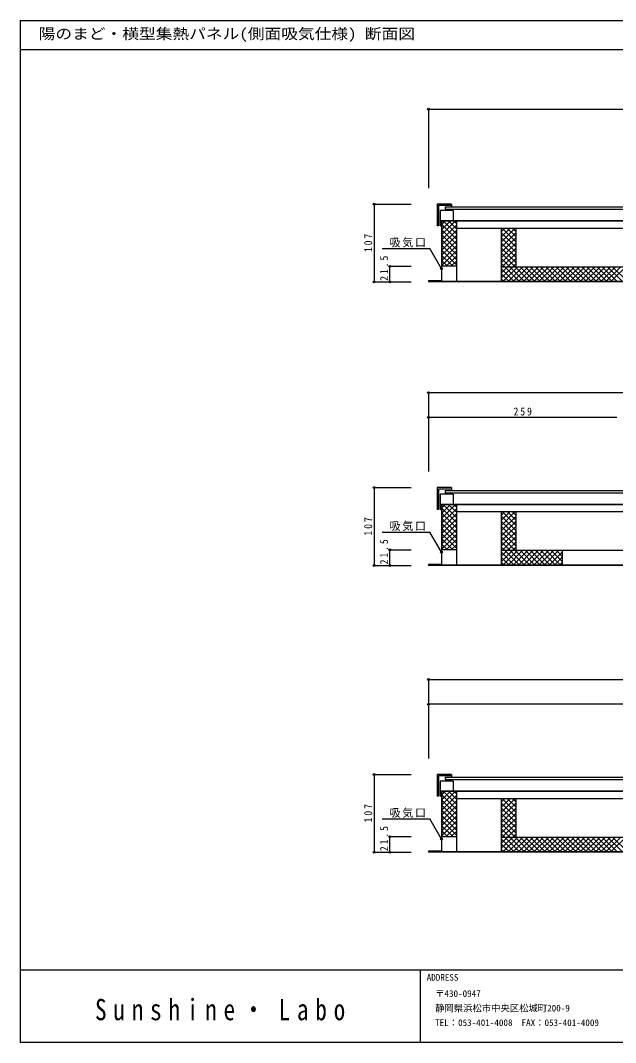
# Model space of a CAD drawing. Units: millimetres at full size, sheet at 1:5; details may follow other scales. Extents: x -2118 to 2002, y -472 to 933.
# Drawn here: x -18 to 800, y -472 to 933 of the extents above; entities that cross this region are included whole.
import ezdxf
from ezdxf.enums import TextEntityAlignment as Align

# ---------------------------------------------------------------- set-up
doc = ezdxf.new("R2010")
doc.units = ezdxf.units.MM
doc.header["$LTSCALE"] = 5
doc.header["$PDMODE"] = 32
doc.header["$PDSIZE"] = 2.5
for name, color, linetype in [('0-1', 5, 'Continuous'), ('0-2', 4, 'Continuous'), ('F-0', 7, 'Continuous')]:
    doc.layers.add(name, color=color, linetype=linetype)
doc.styles.add('ＭＳ ゴシック', font='')
doc.styles.add('ＭＳ 明朝', font='')
doc.styles.get('ＭＳ ゴシック').set_extended_font_data('MS Gothic')
doc.styles.get('ＭＳ 明朝').set_extended_font_data('MS Mincho')

msp = doc.modelspace()

# ---------------------------------------------------------------- linework, layer by layer
at = {"layer": '0-1', "color": 4}
for p, q in [((560.658, 592.209), (544.635, 619.961)), ((560.658, 202.489), (544.635, 230.241)), ((560.658, -191.785), (544.635, -164.033))]:
    msp.add_line(p, q, dxfattribs=at)
at = {"layer": '0-1'}
for p in [(560.658, 592.209), (560.658, 202.489), (560.658, -191.785)]:
    msp.add_point(p, dxfattribs=at)
at = {"layer": '0-2'}
for p, q in [((542.66, 811.538), (1450.66, 811.538)), ((542.66, 811.538), (542.66, 703.025)), ((468.052, 680.984), (468.052, 573.984)), ((468.052, 680.984), (519.032, 680.984)), ((561.16, 639.002), (579.642, 657.484)), ((561.16, 646.073), (572.571, 657.484)), ((561.16, 653.144), (565.5, 657.484)), ((581.16, 632.906), (561.16, 652.906)), ((561.16, 631.931), (581.16, 651.931)), ((581.16, 639.977), (563.652, 657.484)), ((581.16, 647.048), (570.723, 657.484)), ((581.16, 654.119), (577.794, 657.484)), ((642.66, 628.578), (661.566, 647.484)), ((642.66, 635.649), (654.495, 647.484)), ((642.66, 642.72), (647.424, 647.484)), ((662.66, 629.187), (644.363, 647.484)), ((662.66, 636.259), (651.434, 647.484)), ((662.66, 643.33), (658.505, 647.484)), ((581.16, 625.835), (561.16, 645.835)), ((561.16, 624.86), (581.16, 644.86)), ((581.16, 618.764), (561.16, 638.764)), ((561.16, 617.789), (581.16, 637.789)), ((662.66, 622.116), (642.66, 642.116)), ((642.66, 621.507), (662.66, 641.507)), ((662.66, 615.045), (642.66, 635.045)), ((642.66, 614.436), (662.66, 634.436)), ((478.931, 619.961), (544.635, 619.961)), ((581.16, 611.693), (561.16, 631.693)), ((561.16, 610.718), (581.16, 630.718)), ((581.16, 604.621), (561.16, 624.621)), ((561.16, 603.646), (581.16, 623.646)), ((662.66, 607.974), (642.66, 627.974)), ((642.66, 607.365), (662.66, 627.365)), ((662.66, 600.903), (642.66, 620.903)), ((642.66, 600.294), (662.66, 620.294)), ((581.16, 597.55), (561.16, 617.55)), ((561.16, 596.575), (581.16, 616.575)), ((576.155, 595.484), (561.16, 610.479)), ((567.139, 595.484), (581.16, 609.504)), ((682.008, 574.484), (642.66, 613.832)), ((642.66, 593.223), (662.66, 613.223)), ((674.937, 574.484), (642.66, 606.761)), ((642.66, 586.152), (662.66, 606.152)), ((489.766, 573.984), (489.766, 595.484)), ((489.766, 595.484), (519.032, 595.484)), ((560.66, 595.484), (560.66, 575.484)), ((569.084, 595.484), (561.16, 603.408)), ((562.013, 595.484), (561.16, 596.337)), ((574.21, 595.484), (581.16, 602.433)), ((581.16, 595.484), (581.16, 574.484)), ((667.865, 574.484), (642.66, 599.69)), ((642.66, 579.08), (662.66, 599.08)), ((660.794, 574.484), (642.66, 592.619)), ((645.134, 574.484), (665.134, 594.484)), ((652.205, 574.484), (672.205, 594.484)), ((659.276, 574.484), (679.276, 594.484)), ((666.347, 574.484), (686.347, 594.484)), ((689.079, 574.484), (669.079, 594.484)), ((673.418, 574.484), (693.418, 594.484)), ((696.15, 574.484), (676.15, 594.484)), ((680.49, 574.484), (700.49, 594.484)), ((703.221, 574.484), (683.221, 594.484)), ((687.561, 574.484), (707.561, 594.484)), ((710.292, 574.484), (690.292, 594.484)), ((694.632, 574.484), (714.632, 594.484)), ((717.363, 574.484), (697.363, 594.484)), ((701.703, 574.484), (721.703, 594.484)), ((724.434, 574.484), (704.434, 594.484)), ((708.774, 574.484), (728.774, 594.484)), ((731.505, 574.484), (711.505, 594.484)), ((715.845, 574.484), (735.845, 594.484)), ((738.576, 574.484), (718.576, 594.484)), ((722.916, 574.484), (742.916, 594.484)), ((745.647, 574.484), (725.647, 594.484)), ((729.987, 574.484), (749.987, 594.484)), ((752.718, 574.484), (732.718, 594.484)), ((737.058, 574.484), (757.058, 594.484)), ((759.789, 574.484), (739.789, 594.484)), ((744.129, 574.484), (764.129, 594.484)), ((766.86, 574.484), (746.86, 594.484)), ((751.2, 574.484), (771.2, 594.484)), ((773.931, 574.484), (753.931, 594.484)), ((758.271, 574.484), (778.271, 594.484)), ((781.003, 574.484), (761.003, 594.484)), ((765.342, 574.484), (785.342, 594.484)), ((788.074, 574.484), (768.074, 594.484)), ((772.413, 574.484), (792.413, 594.484)), ((795.145, 574.484), (775.145, 594.484)), ((779.484, 574.484), (799.484, 594.484)), ((802.216, 574.484), (782.216, 594.484)), ((786.556, 574.484), (806.556, 594.484)), ((809.287, 574.484), (789.287, 594.484)), ((793.627, 574.484), (813.627, 594.484)), ((816.358, 574.484), (796.358, 594.484)), ((653.723, 574.484), (642.66, 585.548)), ((646.652, 574.484), (642.66, 578.477)), ((468.052, 573.984), (519.032, 573.984)), ((489.766, 573.984), (519.032, 573.984)), ((542.66, 421.818), (1450.66, 421.818)), ((542.66, 421.818), (542.66, 313.305)), ((801.66, 387.767), (542.66, 387.767)), ((542.66, 387.767), (542.66, 313.305)), ((468.052, 291.264), (468.052, 184.264)), ((468.052, 291.264), (519.032, 291.264)), ((561.16, 249.282), (579.642, 267.764)), ((561.16, 256.353), (572.571, 267.764)), ((561.16, 263.424), (565.5, 267.764)), ((581.16, 250.257), (563.652, 267.764)), ((581.16, 257.328), (570.723, 267.764)), ((581.16, 264.399), (577.794, 267.764)), ((581.16, 243.186), (561.16, 263.186)), ((561.16, 242.211), (581.16, 262.211)), ((581.16, 236.115), (561.16, 256.115)), ((561.16, 235.14), (581.16, 255.14)), ((642.66, 238.858), (661.566, 257.764)), ((642.66, 245.929), (654.495, 257.764)), ((642.66, 253), (647.424, 257.764)), ((662.66, 239.468), (644.363, 257.764)), ((662.66, 246.539), (651.434, 257.764)), ((662.66, 253.61), (658.505, 257.764)), ((581.16, 229.044), (561.16, 249.044)), ((561.16, 228.069), (581.16, 248.069)), ((581.16, 221.973), (561.16, 241.973)), ((561.16, 220.998), (581.16, 240.998)), ((662.66, 232.396), (642.66, 252.396)), ((642.66, 231.787), (662.66, 251.787)), ((662.66, 225.325), (642.66, 245.325)), ((642.66, 224.716), (662.66, 244.716)), ((478.931, 230.241), (544.635, 230.241)), ((581.16, 214.901), (561.16, 234.901)), ((561.16, 213.927), (581.16, 233.927)), ((581.16, 207.83), (561.16, 227.83)), ((561.16, 206.855), (581.16, 226.855)), ((662.66, 218.254), (642.66, 238.254)), ((642.66, 217.645), (662.66, 237.645)), ((662.66, 211.183), (642.66, 231.183)), ((642.66, 210.574), (662.66, 230.574)), ((576.155, 205.764), (561.16, 220.759)), ((569.084, 205.764), (561.16, 213.688)), ((567.139, 205.764), (581.16, 219.784)), ((574.21, 205.764), (581.16, 212.713)), ((682.008, 184.764), (642.66, 224.112)), ((642.66, 203.503), (662.66, 223.503)), ((674.937, 184.764), (642.66, 217.041)), ((642.66, 196.432), (662.66, 216.432)), ((489.766, 184.264), (489.766, 205.764)), ((489.766, 205.764), (519.032, 205.764)), ((560.66, 205.764), (560.66, 185.764)), ((562.013, 205.764), (561.16, 206.617)), ((581.16, 205.764), (581.16, 184.764)), ((667.865, 184.764), (642.66, 209.97)), ((642.66, 189.36), (662.66, 209.36)), ((660.794, 184.764), (642.66, 202.899)), ((645.134, 184.764), (665.134, 204.764)), ((652.205, 184.764), (672.205, 204.764)), ((659.276, 184.764), (679.276, 204.764)), ((666.347, 184.764), (686.347, 204.764)), ((689.079, 184.764), (669.079, 204.764)), ((673.418, 184.764), (693.418, 204.764)), ((696.15, 184.764), (676.15, 204.764)), ((680.49, 184.764), (700.49, 204.764)), ((703.221, 184.764), (683.221, 204.764)), ((687.561, 184.764), (707.561, 204.764)), ((710.292, 184.764), (690.292, 204.764)), ((694.632, 184.764), (714.632, 204.764)), ((717.363, 184.764), (697.363, 204.764)), ((701.703, 184.764), (721.703, 204.764)), ((724.434, 184.764), (704.434, 204.764)), ((708.774, 184.764), (726.66, 202.65)), ((726.66, 189.61), (711.505, 204.764)), ((726.66, 196.681), (718.576, 204.764)), ((726.66, 203.752), (725.647, 204.764)), ((876.66, 204.764), (726.66, 204.764)), ((468.052, 184.264), (519.032, 184.264)), ((653.723, 184.764), (642.66, 195.828)), ((646.652, 184.764), (642.66, 188.757)), ((715.845, 184.764), (726.66, 195.579)), ((722.916, 184.764), (726.66, 188.508)), ((876.66, 184.764), (726.66, 184.764)), ((876.66, 184.264), (726.66, 184.264)), ((542.66, 27.544), (1450.66, 27.544)), ((542.66, 27.544), (542.66, -80.969)), ((1201.66, -6.507), (542.66, -6.507)), ((542.66, -6.507), (542.66, -80.969)), ((468.052, -103.01), (468.052, -210.01)), ((468.052, -103.01), (519.032, -103.01)), ((561.16, -144.992), (579.642, -126.51)), ((561.16, -137.921), (572.571, -126.51)), ((561.16, -130.85), (565.5, -126.51)), ((581.16, -151.088), (561.16, -131.088)), ((561.16, -152.063), (581.16, -132.063)), ((581.16, -158.159), (561.16, -138.159)), ((561.16, -159.134), (581.16, -139.134)), ((581.16, -144.017), (563.652, -126.51)), ((581.16, -136.946), (570.723, -126.51)), ((581.16, -129.875), (577.794, -126.51)), ((642.66, -155.416), (661.566, -136.51)), ((642.66, -148.345), (654.495, -136.51)), ((642.66, -141.274), (647.424, -136.51)), ((662.66, -154.806), (644.363, -136.51)), ((662.66, -147.735), (651.434, -136.51)), ((662.66, -140.664), (658.505, -136.51)), ((581.16, -165.23), (561.16, -145.23)), ((561.16, -166.205), (581.16, -146.205)), ((581.16, -172.301), (561.16, -152.301)), ((561.16, -173.276), (581.16, -153.276)), ((662.66, -161.877), (642.66, -141.877)), ((642.66, -162.487), (662.66, -142.487)), ((662.66, -168.949), (642.66, -148.949)), ((642.66, -169.558), (662.66, -149.558)), ((478.931, -164.033), (544.635, -164.033)), ((581.16, -179.372), (561.16, -159.372)), ((561.16, -180.347), (581.16, -160.347)), ((581.16, -186.443), (561.16, -166.443)), ((561.16, -187.418), (581.16, -167.418)), ((662.66, -176.02), (642.66, -156.02)), ((642.66, -176.629), (662.66, -156.629)), ((662.66, -183.091), (642.66, -163.091)), ((642.66, -183.7), (662.66, -163.7)), ((576.155, -188.51), (561.16, -173.515)), ((569.084, -188.51), (561.16, -180.586)), ((567.139, -188.51), (581.16, -174.49)), ((574.21, -188.51), (581.16, -181.561)), ((682.008, -209.51), (642.66, -170.162)), ((642.66, -190.771), (662.66, -170.771)), ((674.937, -209.51), (642.66, -177.233)), ((642.66, -197.842), (662.66, -177.842)), ((489.766, -210.01), (489.766, -188.51)), ((489.766, -188.51), (519.032, -188.51)), ((560.66, -188.51), (560.66, -208.51)), ((562.013, -188.51), (561.16, -187.657)), ((581.16, -188.51), (581.16, -209.51)), ((667.865, -209.51), (642.66, -184.304)), ((642.66, -204.913), (662.66, -184.913)), ((660.794, -209.51), (642.66, -191.375)), ((645.134, -209.51), (665.134, -189.51)), ((652.205, -209.51), (672.205, -189.51)), ((659.276, -209.51), (679.276, -189.51)), ((666.347, -209.51), (686.347, -189.51)), ((689.079, -209.51), (669.079, -189.51)), ((673.418, -209.51), (693.418, -189.51)), ((696.15, -209.51), (676.15, -189.51)), ((680.49, -209.51), (700.49, -189.51)), ((703.221, -209.51), (683.221, -189.51)), ((687.561, -209.51), (707.561, -189.51)), ((710.292, -209.51), (690.292, -189.51)), ((694.632, -209.51), (714.632, -189.51)), ((717.363, -209.51), (697.363, -189.51)), ((701.703, -209.51), (721.703, -189.51)), ((724.434, -209.51), (704.434, -189.51)), ((708.774, -209.51), (728.774, -189.51)), ((731.505, -209.51), (711.505, -189.51)), ((715.845, -209.51), (735.845, -189.51)), ((738.576, -209.51), (718.576, -189.51)), ((722.916, -209.51), (742.916, -189.51)), ((745.647, -209.51), (725.647, -189.51)), ((729.987, -209.51), (749.987, -189.51)), ((752.718, -209.51), (732.718, -189.51)), ((737.058, -209.51), (757.058, -189.51)), ((759.789, -209.51), (739.789, -189.51)), ((744.129, -209.51), (764.129, -189.51)), ((766.86, -209.51), (746.86, -189.51)), ((751.2, -209.51), (771.2, -189.51)), ((773.931, -209.51), (753.931, -189.51)), ((758.271, -209.51), (778.271, -189.51)), ((781.003, -209.51), (761.003, -189.51)), ((765.342, -209.51), (785.342, -189.51)), ((788.074, -209.51), (768.074, -189.51)), ((772.413, -209.51), (792.413, -189.51)), ((795.145, -209.51), (775.145, -189.51)), ((779.484, -209.51), (799.484, -189.51)), ((802.216, -209.51), (782.216, -189.51)), ((786.556, -209.51), (806.556, -189.51)), ((809.287, -209.51), (789.287, -189.51)), ((793.627, -209.51), (813.627, -189.51)), ((816.358, -209.51), (796.358, -189.51)), ((468.052, -210.01), (519.032, -210.01)), ((653.723, -209.51), (642.66, -198.446)), ((646.652, -209.51), (642.66, -205.517))]:
    msp.add_line(p, q, dxfattribs=at)
at = {"layer": '0-2', "color": 7}
for p, q in [((574.66, 680.984), (554.66, 680.984)), ((554.66, 680.984), (554.66, 650.984)), ((574.66, 678.984), (556.66, 678.984)), ((556.66, 678.984), (556.66, 650.984)), ((565.66, 677.084), (1427.66, 677.084)), ((574.66, 680.984), (574.66, 677.084)), ((574.66, 673.884), (574.66, 671.984)), ((576.66, 671.984), (576.66, 657.984)), ((556.66, 650.984), (554.66, 650.984)), ((1434.66, 657.984), (558.66, 657.984)), ((558.66, 650.984), (559.16, 650.984)), ((560.66, 657.484), (560.66, 595.484)), ((1432.16, 657.484), (561.16, 657.484)), ((561.16, 657.484), (561.16, 595.484)), ((581.16, 657.484), (581.16, 595.484)), ((1412.16, 647.484), (581.16, 647.484)), ((642.66, 647.484), (642.66, 574.484)), ((662.66, 647.484), (662.66, 594.484)), ((581.16, 595.484), (560.66, 595.484)), ((726.66, 594.484), (642.66, 594.484)), ((1201.66, 594.484), (726.66, 594.484)), ((542.66, 575.484), (542.66, 573.984)), ((561.16, 575.484), (542.66, 575.484)), ((561.16, 574.984), (542.66, 574.984)), ((637.66, 574.484), (542.66, 574.484)), ((587.66, 573.984), (542.66, 573.984)), ((561.16, 575.484), (561.16, 574.484)), ((726.66, 574.484), (587.66, 574.484)), ((726.66, 573.984), (587.66, 573.984)), ((1201.66, 574.484), (726.66, 574.484)), ((1201.66, 573.984), (726.66, 573.984)), ((574.66, 291.264), (554.66, 291.264)), ((554.66, 291.264), (554.66, 261.264)), ((574.66, 289.264), (556.66, 289.264)), ((556.66, 289.264), (556.66, 261.264)), ((565.66, 287.364), (1427.66, 287.364)), ((574.66, 291.264), (574.66, 287.364)), ((574.66, 284.164), (574.66, 282.264)), ((576.66, 282.264), (576.66, 268.264)), ((1434.66, 268.264), (558.66, 268.264)), ((560.66, 267.764), (560.66, 205.764)), ((1432.16, 267.764), (561.16, 267.764)), ((561.16, 267.764), (561.16, 205.764)), ((581.16, 267.764), (581.16, 205.764)), ((556.66, 261.264), (554.66, 261.264)), ((558.66, 261.264), (559.16, 261.264)), ((1412.16, 257.764), (581.16, 257.764)), ((642.66, 257.764), (642.66, 184.764)), ((662.66, 257.764), (662.66, 204.764)), ((581.16, 205.764), (560.66, 205.764)), ((581.16, 205.764), (581.16, 204.283)), ((726.66, 204.764), (642.66, 204.764)), ((726.66, 204.764), (726.66, 184.264)), ((542.66, 185.764), (542.66, 184.264)), ((561.16, 185.764), (542.66, 185.764)), ((561.16, 185.264), (542.66, 185.264)), ((637.66, 184.764), (542.66, 184.764)), ((587.66, 184.264), (542.66, 184.264)), ((561.16, 185.764), (561.16, 184.764)), ((726.66, 184.264), (587.66, 184.264)), ((726.66, 184.764), (637.66, 184.764)), ((574.66, -103.01), (554.66, -103.01)), ((554.66, -103.01), (554.66, -133.01)), ((574.66, -105.01), (556.66, -105.01)), ((556.66, -105.01), (556.66, -133.01)), ((565.66, -106.91), (1427.66, -106.91)), ((574.66, -103.01), (574.66, -106.91)), ((574.66, -110.11), (574.66, -112.01)), ((576.66, -112.01), (576.66, -126.01)), ((1434.66, -126.01), (558.66, -126.01)), ((556.66, -133.01), (554.66, -133.01)), ((558.66, -133.01), (559.16, -133.01)), ((559.16, -126.51), (559.16, -133.01)), ((560.66, -126.51), (559.16, -126.51)), ((560.66, -126.51), (560.66, -188.51)), ((1432.16, -126.51), (561.16, -126.51)), ((561.16, -126.51), (561.16, -188.51)), ((581.16, -126.51), (581.16, -188.51)), ((1412.16, -136.51), (581.16, -136.51)), ((642.66, -136.51), (642.66, -209.51)), ((662.66, -136.51), (662.66, -189.51)), ((560.66, -188.51), (581.16, -188.51)), ((1126.66, -189.51), (642.66, -189.51)), ((542.66, -208.51), (542.66, -210.01)), ((561.16, -208.51), (542.66, -208.51)), ((561.16, -209.01), (542.66, -209.01)), ((637.66, -209.51), (542.66, -209.51)), ((587.66, -210.01), (542.66, -210.01)), ((561.16, -208.51), (561.16, -209.51)), ((1126.66, -210.01), (587.66, -210.01)), ((1126.66, -209.51), (637.66, -209.51))]:
    msp.add_line(p, q, dxfattribs=at)
for points in [[(565.66, 677.084), (565.66, 673.884), (1427.66, 673.884)], [(576.66, 671.984), (558.66, 671.984), (558.66, 650.984)], [(560.66, 657.484), (559.16, 657.484), (559.16, 650.984)], [(576.66, 282.264), (558.66, 282.264), (558.66, 261.264)], [(565.66, 287.364), (565.66, 284.164), (1427.66, 284.164)], [(560.66, 267.764), (559.16, 267.764), (559.16, 261.264)], [(576.66, -112.01), (558.66, -112.01), (558.66, -133.01)], [(565.66, -106.91), (565.66, -110.11), (1427.66, -110.11)]]:
    msp.add_lwpolyline(points, dxfattribs=at)
at = {"layer": '0-2', "color": 5}
for p in [(542.66, 811.538), (468.052, 680.984), (489.766, 595.484), (468.052, 573.984), (489.766, 573.984), (542.66, 421.818), (542.66, 387.767), (468.052, 291.264), (489.766, 205.764), (468.052, 184.264), (489.766, 184.264), (542.66, 27.544), (542.66, -6.507), (468.052, -103.01), (489.766, -188.51), (468.052, -210.01), (489.766, -210.01)]:
    msp.add_point(p, dxfattribs=at)
at = {"layer": 'F-0', "color": 5}
for p, q in [((-18.048, 893.456), (2001.952, 893.456)), ((-18.048, -371.544), (2001.952, -371.544)), ((2001.952, -471.544), (-18.048, -471.544))]:
    msp.add_line(p, q, dxfattribs=at)
at = {"layer": 'F-0', "color": 2}
msp.add_line((531.952, -471.544), (531.952, -371.544), dxfattribs=at)
msp.add_line((531.952, -471.544), (531.952, -371.544), dxfattribs=at)
at = {"layer": 'F-0', "color": 5}
msp.add_lwpolyline([(-18.048, -471.544), (-18.048, 933.456), (2001.952, 933.456)], dxfattribs=at)

# ---------------------------------------------------------------- texts
at = {"layer": '0-1', "color": 7, "char_height": 11, "attachment_point": 7, "style": 'ＭＳ ゴシック'}
for insert in [(489.264, 621.317), (489.264, 231.598), (489.264, -162.676)]:
    msp.add_mtext('\\T1.17;吸気口', dxfattribs=dict(at, insert=insert))
at = {"layer": '0-2', "color": 7, "char_height": 11, "attachment_point": 7, "rotation": 90, "style": 'ＭＳ ゴシック'}
for s, insert in [('\\T1.38;\\W0.9;107', (465.552, 614.984)), ('\\T1.38;\\W0.9;21.5', (487.364, 575.475)), ('\\T1.38;\\W0.9;107', (465.552, 225.264)), ('\\T1.38;\\W0.9;21.5', (487.364, 185.755)), ('\\T1.38;\\W0.9;107', (465.552, -169.01)), ('\\T1.38;\\W0.9;21.5', (487.364, -208.519))]:
    msp.add_mtext(s, dxfattribs=dict(at, insert=insert))
at = {"layer": '0-2', "color": 7, "insert": (659.66, 390.267), "char_height": 11, "attachment_point": 7, "style": 'ＭＳ ゴシック'}
msp.add_mtext('\\T1.38;\\W0.9;259', dxfattribs=at)
at = {"layer": 'F-0', "style": 'ＭＳ ゴシック', "width": 1.15}
msp.add_text('陽のまど・横型集熱パネル(側面吸気仕様) 断面図', height=14.66, dxfattribs=at).set_placement((6.952, 903.456), align=Align.BOTTOM_LEFT)
at = {"layer": 'F-0', "color": 4, "style": 'ＭＳ ゴシック'}
for s, p in [('ADDRESS', (540.341, -389.3)), ('〒430-0947', (551.952, -411.544)), ('静岡県浜松市中央区松城町200-9', (551.952, -431.544)), ('TEL：053-401-4008  FAX：053-401-4009', (551.952, -451.544))]:
    msp.add_text(s, height=9.164, dxfattribs=at).set_placement(p, align=Align.BOTTOM_LEFT)
at = {"layer": 'F-0', "color": 2, "insert": (84.467, -441.384), "char_height": 29.33, "attachment_point": 7, "style": 'ＭＳ 明朝'}
msp.add_mtext('\\T1.58;\\W0.8;Sunshine・Labo', dxfattribs=at)

doc.saveas('drawing.dxf')
